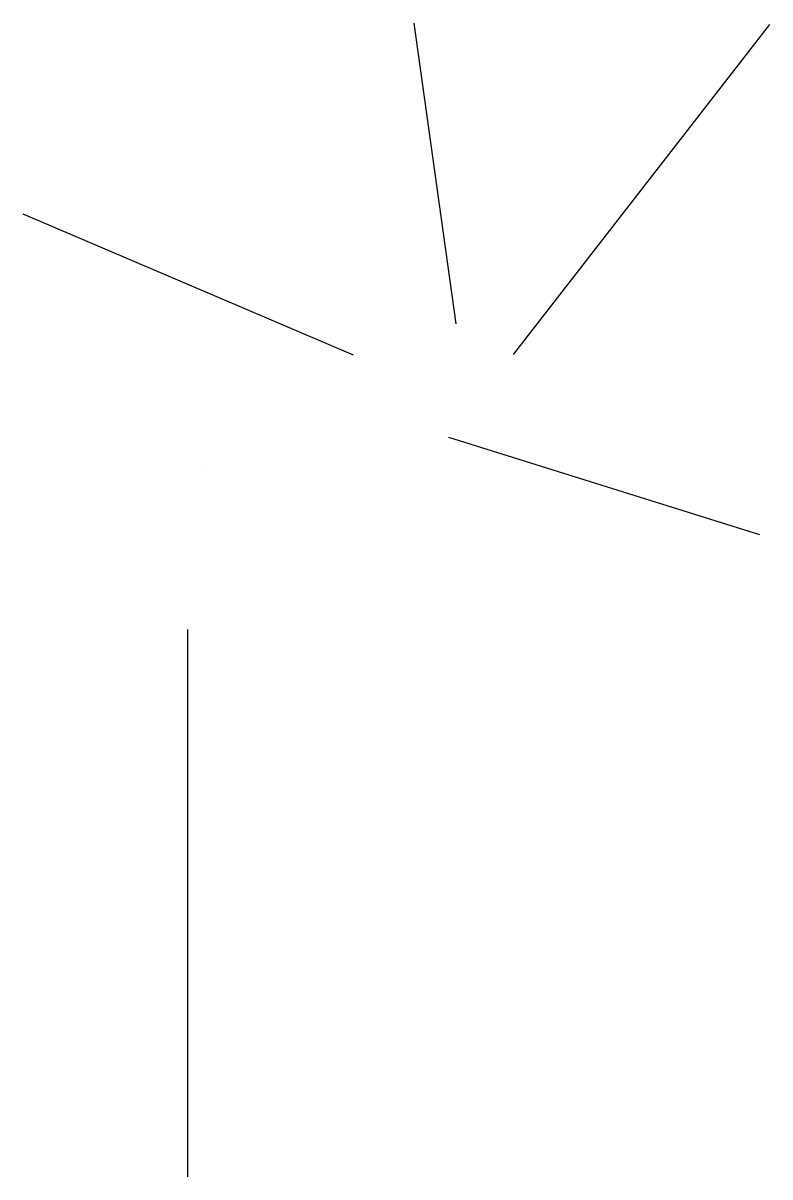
# Model space of a CAD drawing. Header units: metres. Extents: x -2085 to 340, y -3284 to 465.
import ezdxf

# ---------------------------------------------------------------- set-up
doc = ezdxf.new("R2010")
doc.units = ezdxf.units.M

msp = doc.modelspace()

# ---------------------------------------------------------------- linework, layer by layer
for p, q in [((-679.2, -511.7), (-814.9, 465.3)), ((-492.1, -611.6), (340, 460.2)), ((-1012.5, -614.4), (-2085, -155.2)), ((307, -1198.2), (-702.1, -881.2)), ((-1491.6, -968.6), (-1491.6, -968.6, 550.7)), ((-1551.1, -1505.1), (-1551.1, -3284.4))]:
    msp.add_line(p, q)

doc.saveas('drawing.dxf')
